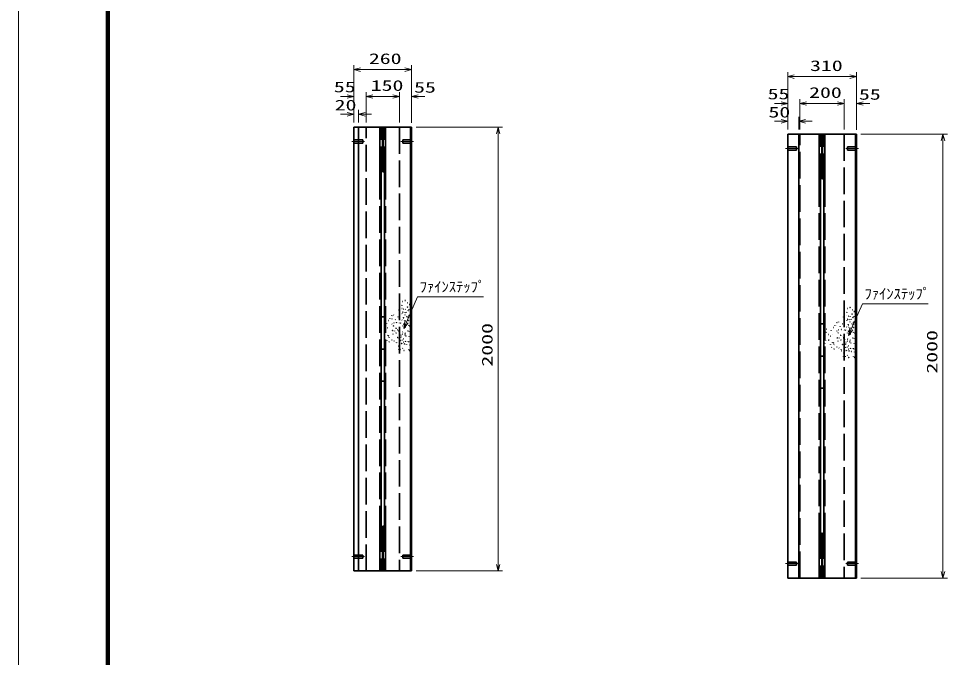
# Model space of a CAD drawing. Units: millimetres on the paper. Extents: x 0 to 841, y 0 to 594.
# Drawn here: x 0 to 209.3, y 285.6 to 429.6 of the extents above; entities that cross this region are included whole.
import ezdxf
from ezdxf.enums import TextEntityAlignment as Align

# ---------------------------------------------------------------- set-up
doc = ezdxf.new("R2010")
doc.units = ezdxf.units.MM
doc.linetypes.add('DASHED', pattern=[7.5, 6, -1.5])
doc.linetypes.add('USER1', pattern=[18.5, 12, -1.5, 3.5, -1.5])
for name, color, linetype, lineweight in [('D-BMK（構造物基準線）', 2, 'USER1', 18), ('D-STR-DIM（寸法）', 7, 'Continuous', 13), ('D-STR-HTXT（旗上げ）', 7, 'Continuous', 13), ('D-STR（構造物）', 1, 'Continuous', 35), ('D-TTL-LINE（区切線）', 7, 'Continuous', 18), ('D-TTL（外枠）', 2, 'Continuous', 140)]:
    doc.layers.add(name, color=color, linetype=linetype, lineweight=lineweight)
doc.styles.add('ＭＳ ゴシック', font='')
doc.styles.get('ＭＳ ゴシック').set_extended_font_data('MS Gothic')

# ---------------------------------------------------------------- blocks, each defined once
blk = doc.blocks.new('_Open30')
at = {"color": 7, "linetype": 'Continuous', "lineweight": 13}
for p, q in [((-1, 0.2679), (0, 0)), ((0, 0), (-1, -0.2679)), ((0, 0), (-1, 0))]:
    blk.add_line(p, q, dxfattribs=at)

msp = doc.modelspace()

# ---------------------------------------------------------------- linework, layer by layer
at = {"layer": 'D-BMK（構造物基準線）'}
for p, q in [((75.114, 401.865), (77.963, 401.865)), ((89.038, 401.865), (86.188, 401.865)), ((172.873, 400.283), (175.722, 400.283)), ((189.297, 400.283), (186.447, 400.283)), ((75.114, 308.365), (77.963, 308.365)), ((89.038, 308.365), (86.188, 308.365)), ((172.873, 306.783), (175.722, 306.783)), ((189.297, 306.783), (186.447, 306.783))]:
    msp.add_line(p, q, dxfattribs=at)
at = {"layer": 'D-STR-DIM（寸法）'}
for p, q in [((75.576, 413.011), (75.576, 419.062)), ((88.576, 413.011), (88.576, 419.062)), ((77.076, 418.062), (87.076, 418.062)), ((173.335, 411.43), (173.335, 417.48)), ((188.835, 411.46), (188.835, 417.48)), ((174.835, 416.48), (187.335, 416.48)), ((75.576, 406.115), (75.576, 413.011)), ((78.326, 406.166), (78.326, 413.011)), ((78.326, 406.115), (78.326, 413.011)), ((85.826, 406.115), (85.826, 413.011)), ((85.826, 406.151), (85.826, 413.011)), ((88.576, 406.085), (88.576, 413.011)), ((74.076, 412.011), (72.576, 412.011)), ((79.826, 412.011), (81.326, 412.011)), ((79.826, 412.011), (84.326, 412.011)), ((84.326, 412.011), (82.826, 412.011)), ((90.076, 412.011), (91.576, 412.011)), ((171.835, 410.43), (170.335, 410.43)), ((173.335, 404.533), (173.335, 411.43)), ((176.085, 404.585), (176.085, 411.43)), ((176.085, 404.585), (176.085, 411.43)), ((177.585, 410.43), (179.085, 410.43)), ((177.585, 410.43), (184.585, 410.43)), ((184.585, 410.43), (183.085, 410.43)), ((186.085, 404.6), (186.085, 411.43)), ((186.085, 404.57), (186.085, 411.43)), ((188.835, 404.503), (188.835, 411.43)), ((190.335, 410.43), (191.835, 410.43)), ((89.576, 405.115), (109.079, 405.115)), ((108.079, 306.615), (108.079, 403.615)), ((189.835, 403.533), (209.339, 403.533)), ((208.339, 305.033), (208.339, 402.033)), ((89.576, 305.115), (109.079, 305.115)), ((189.835, 303.533), (209.339, 303.533))]:
    msp.add_line(p, q, dxfattribs=at)
at = {"layer": 'D-STR-HTXT（旗上げ）'}
for p, q in [((75.576, 406.115), (75.576, 408.998)), ((76.576, 406.115), (76.576, 408.998)), ((74.076, 407.998), (72.576, 407.998)), ((78.076, 407.998), (79.576, 407.998)), ((171.835, 406.416), (170.335, 406.416)), ((173.335, 404.533), (173.335, 407.416)), ((175.835, 404.533), (175.835, 407.416)), ((177.335, 406.416), (178.835, 406.416))]:
    msp.add_line(p, q, dxfattribs=at)
for points in [[(104.748, 366.903), (89.918, 366.903), (87.419, 361.152)], [(205.008, 365.321), (190.178, 365.321), (187.678, 359.57)]]:
    msp.add_lwpolyline(points, dxfattribs=at)
at = {"layer": 'D-STR（構造物）'}
for p, q in [((75.576, 305.115), (75.576, 405.115)), ((75.576, 405.115), (88.576, 405.115)), ((76.576, 305.115), (76.576, 405.115)), ((81.451, 394.766), (81.451, 405.115)), ((81.451, 394.766), (81.451, 405.115)), ((81.951, 405.115), (82.076, 395.141)), ((82.201, 405.115), (82.076, 395.141)), ((82.701, 394.766), (82.701, 405.115)), ((88.326, 405.115), (88.326, 305.115)), ((88.576, 405.115), (88.576, 305.115)), ((173.335, 303.533), (173.335, 403.533)), ((173.335, 403.533), (188.835, 403.533)), ((175.835, 303.533), (175.835, 403.533)), ((180.46, 393.184), (180.46, 403.533)), ((180.46, 393.184), (180.46, 403.533)), ((180.96, 403.533), (181.085, 393.559)), ((181.21, 403.533), (181.085, 393.559)), ((181.71, 393.184), (181.71, 403.533)), ((188.585, 403.533), (188.585, 303.533)), ((188.835, 403.533), (188.835, 303.533)), ((81.701, 394.766), (81.701, 315.463)), ((82.451, 394.766), (82.451, 315.463)), ((180.71, 393.184), (180.71, 313.881)), ((181.46, 393.184), (181.46, 313.881)), ((86.344, 364.992), (86.397, 364.939)), ((86.437, 364.269), (86.372, 364.232)), ((86.397, 364.939), (86.45, 364.992)), ((86.458, 365.846), (86.53, 365.827)), ((87.083, 366.022), (87.141, 366.07)), ((87.141, 366.07), (87.189, 366.012)), ((87.642, 364.583), (87.57, 364.564)), ((87.623, 364.656), (87.642, 364.583)), ((87.659, 365.516), (87.734, 365.516)), ((88.006, 365.131), (88.059, 365.184)), ((88.059, 365.184), (88.112, 365.131)), ((186.717, 364.265), (186.79, 364.245)), ((187.343, 364.44), (187.4, 364.488)), ((187.4, 364.488), (187.448, 364.431)), ((82.701, 362.374), (81.451, 362.374)), ((84.144, 362.601), (84.091, 362.654)), ((84.144, 362.601), (84.197, 362.654)), ((84.56, 362.778), (84.523, 362.843)), ((85.525, 362.398), (85.468, 362.35)), ((85.689, 363.856), (85.683, 363.93)), ((85.978, 363.258), (85.907, 363.283)), ((86.39, 363.142), (86.422, 363.074)), ((86.607, 363.446), (86.546, 363.403)), ((86.607, 363.446), (86.65, 363.385)), ((86.737, 362.204), (86.724, 362.277)), ((86.824, 364.119), (86.75, 364.132)), ((87.041, 363.27), (87.102, 363.313)), ((87.149, 362.842), (87.075, 362.849)), ((87.102, 363.313), (87.145, 363.251)), ((87.163, 364.048), (87.188, 364.119)), ((87.371, 363.373), (87.439, 363.404)), ((87.493, 362.426), (87.445, 362.484)), ((87.604, 362.368), (87.543, 362.325)), ((87.647, 362.307), (87.604, 362.368)), ((87.76, 363.746), (87.773, 363.82)), ((87.773, 363.82), (87.846, 363.807)), ((87.896, 362.316), (87.822, 362.329)), ((87.883, 362.242), (87.896, 362.316)), ((87.887, 362.694), (87.924, 362.759)), ((87.924, 362.759), (87.989, 362.722)), ((87.954, 363.946), (88.016, 363.989)), ((88.016, 363.989), (88.059, 363.927)), ((185.949, 362.274), (185.942, 362.348)), ((186.603, 363.41), (186.656, 363.357)), ((186.696, 362.687), (186.631, 362.65)), ((186.656, 363.357), (186.709, 363.41)), ((187.083, 362.538), (187.009, 362.551)), ((187.422, 362.466), (187.448, 362.537)), ((187.902, 363.001), (187.829, 362.982)), ((187.882, 363.074), (187.902, 363.001)), ((187.918, 363.934), (187.993, 363.934)), ((188.019, 362.164), (188.032, 362.238)), ((188.032, 362.238), (188.106, 362.225)), ((188.214, 362.364), (188.275, 362.407)), ((188.266, 363.549), (188.319, 363.602)), ((188.275, 362.407), (188.318, 362.346)), ((188.319, 363.602), (188.372, 363.549)), ((82.884, 360.896), (82.89, 360.971)), ((83.362, 361.511), (83.437, 361.518)), ((83.672, 362.018), (83.691, 362.091)), ((84.12, 361.894), (84.184, 361.931)), ((84.138, 360.804), (84.17, 360.736)), ((84.413, 360.307), (84.47, 360.355)), ((84.47, 360.355), (84.519, 360.298)), ((84.627, 361.044), (84.553, 361.051)), ((84.936, 361.781), (84.91, 361.71)), ((85.187, 361.066), (85.119, 361.035)), ((85.187, 361.066), (85.155, 361.134)), ((85.71, 362.063), (85.772, 362.02)), ((85.772, 362.02), (85.729, 361.958)), ((85.875, 360.961), (85.826, 361.018)), ((86.127, 360.922), (86.062, 360.884)), ((86.089, 360.987), (86.127, 360.922)), ((86.353, 361.662), (86.428, 361.655)), ((86.567, 360.315), (86.53, 360.25)), ((86.718, 362.033), (86.793, 362.033)), ((86.731, 360.695), (86.803, 360.715)), ((86.803, 360.715), (86.784, 360.787)), ((86.962, 361.511), (86.889, 361.492)), ((87.124, 361.474), (87.185, 361.431)), ((87.185, 361.431), (87.142, 361.37)), ((87.245, 360.148), (87.183, 360.105)), ((87.245, 360.148), (87.288, 360.087)), ((87.805, 361.519), (87.879, 361.532)), ((87.935, 360.464), (87.861, 360.451)), ((87.879, 361.532), (87.892, 361.458)), ((87.948, 360.39), (87.935, 360.464)), ((88.177, 360.293), (88.116, 360.336)), ((88.134, 360.232), (88.177, 360.293)), ((181.71, 360.792), (180.46, 360.792)), ((183.931, 360.436), (183.951, 360.509)), ((184.404, 361.019), (184.351, 361.072)), ((184.379, 360.312), (184.444, 360.349)), ((184.404, 361.019), (184.457, 361.072)), ((184.819, 361.196), (184.782, 361.261)), ((185.195, 360.199), (185.17, 360.128)), ((185.785, 360.816), (185.727, 360.768)), ((185.97, 360.481), (186.031, 360.438)), ((186.031, 360.438), (185.988, 360.376)), ((186.237, 361.676), (186.167, 361.701)), ((186.612, 360.08), (186.687, 360.073)), ((186.65, 361.56), (186.681, 361.492)), ((186.866, 361.864), (186.805, 361.821)), ((186.866, 361.864), (186.909, 361.803)), ((186.977, 360.451), (187.052, 360.451)), ((186.996, 360.622), (186.983, 360.696)), ((187.3, 361.688), (187.362, 361.731)), ((187.409, 361.261), (187.334, 361.267)), ((187.362, 361.731), (187.405, 361.669)), ((187.631, 361.791), (187.699, 361.822)), ((187.753, 360.844), (187.704, 360.902)), ((187.864, 360.787), (187.802, 360.744)), ((187.907, 360.725), (187.864, 360.787)), ((188.155, 360.734), (188.081, 360.747)), ((188.142, 360.66), (188.155, 360.734)), ((188.146, 361.112), (188.184, 361.177)), ((188.184, 361.177), (188.249, 361.14)), ((83.102, 359.86), (83.134, 359.928)), ((83.195, 358.197), (83.175, 358.269)), ((83.379, 358.109), (83.314, 358.072)), ((83.379, 358.109), (83.416, 358.044)), ((84.24, 359.255), (84.24, 359.18)), ((84.315, 359.255), (84.24, 359.255)), ((84.376, 358.485), (84.447, 358.459)), ((84.708, 359.128), (84.688, 359.201)), ((84.988, 359.801), (85.063, 359.801)), ((85.09, 358.736), (85.022, 358.704)), ((85.063, 359.801), (85.063, 359.726)), ((85.122, 358.668), (85.09, 358.736)), ((85.389, 359.469), (85.336, 359.416)), ((85.668, 359.234), (85.61, 359.185)), ((85.668, 359.234), (85.716, 359.176)), ((85.853, 358.898), (85.914, 358.855)), ((85.914, 358.855), (85.871, 358.794)), ((86.248, 358.268), (86.173, 358.268)), ((86.57, 358.491), (86.496, 358.497)), ((86.558, 358.905), (86.615, 358.953)), ((86.615, 358.953), (86.567, 359.011)), ((86.99, 359.958), (86.977, 359.885)), ((87.104, 358.347), (87.032, 358.327)), ((87.124, 358.72), (87.052, 358.74)), ((87.123, 358.274), (87.104, 358.347)), ((87.105, 358.648), (87.124, 358.72)), ((87.29, 357.989), (87.348, 358.037)), ((87.348, 358.037), (87.3, 358.095)), ((87.685, 359.161), (87.747, 359.204)), ((87.747, 359.204), (87.79, 359.142)), ((88.038, 359.152), (88.025, 359.078)), ((182.021, 358.916), (181.964, 358.868)), ((182.069, 358.858), (182.021, 358.916)), ((182.178, 359.605), (182.104, 359.612)), ((182.614, 358.361), (182.539, 358.361)), ((182.993, 357.977), (182.94, 358.03)), ((183.143, 359.315), (183.15, 359.389)), ((183.362, 358.278), (183.393, 358.346)), ((183.622, 359.929), (183.697, 359.936)), ((184.397, 359.222), (184.429, 359.154)), ((184.672, 358.725), (184.73, 358.773)), ((184.73, 358.773), (184.778, 358.716)), ((184.887, 359.463), (184.812, 359.469)), ((185.248, 358.219), (185.323, 358.219)), ((185.323, 358.219), (185.323, 358.144)), ((185.446, 359.485), (185.378, 359.453)), ((185.446, 359.485), (185.415, 359.553)), ((186.134, 359.379), (186.086, 359.436)), ((186.386, 359.34), (186.321, 359.302)), ((186.349, 359.405), (186.386, 359.34)), ((186.827, 358.733), (186.789, 358.668)), ((186.99, 359.114), (187.063, 359.133)), ((187.063, 359.133), (187.043, 359.205)), ((187.221, 359.929), (187.148, 359.91)), ((187.25, 358.377), (187.237, 358.303)), ((187.383, 359.892), (187.445, 359.849)), ((187.445, 359.849), (187.402, 359.788)), ((187.504, 358.566), (187.443, 358.523)), ((187.504, 358.566), (187.547, 358.505)), ((188.064, 359.937), (188.138, 359.95)), ((188.194, 358.882), (188.12, 358.869)), ((188.138, 359.95), (188.151, 359.876)), ((188.207, 358.808), (188.194, 358.882)), ((188.436, 358.711), (188.375, 358.754)), ((188.393, 358.65), (188.436, 358.711)), ((82.96, 357.086), (82.992, 357.018)), ((83.483, 356.662), (83.54, 356.71)), ((83.503, 357.64), (83.556, 357.693)), ((83.54, 356.71), (83.589, 356.652)), ((84.119, 357.148), (84.139, 357.221)), ((84.639, 356.986), (84.646, 356.911)), ((85.165, 356.614), (85.165, 356.539)), ((85.281, 356.321), (85.228, 356.268)), ((85.421, 357.719), (85.353, 357.687)), ((85.453, 357.651), (85.421, 357.719)), ((85.699, 357.617), (85.673, 357.546)), ((86.041, 357.067), (85.969, 357.086)), ((86.022, 356.994), (86.041, 357.067)), ((86.193, 357.819), (86.121, 357.8)), ((86.174, 357.892), (86.193, 357.819)), ((86.264, 356.384), (86.207, 356.335)), ((86.264, 356.384), (86.216, 356.441)), ((86.354, 356.309), (86.354, 356.384)), ((86.462, 357.119), (86.409, 357.172)), ((86.409, 357.066), (86.462, 357.119)), ((86.778, 356.665), (86.71, 356.697)), ((86.718, 357.444), (86.793, 357.444)), ((86.886, 356.308), (86.96, 356.301)), ((86.96, 356.301), (86.954, 356.226)), ((87.231, 356.836), (87.158, 356.856)), ((87.231, 356.836), (87.211, 356.764)), ((87.454, 356.153), (87.396, 356.105)), ((87.406, 356.211), (87.454, 356.153)), ((87.815, 356.834), (87.821, 356.909)), ((88.011, 356.681), (87.963, 356.739)), ((88.044, 357.955), (88.037, 357.88)), ((88.143, 355.996), (88.15, 356.071)), ((181.755, 356.46), (181.736, 356.388)), ((181.791, 357.816), (181.866, 357.816)), ((181.895, 357.099), (181.837, 357.05)), ((182.559, 357.11), (182.624, 357.148)), ((182.624, 357.148), (182.587, 357.213)), ((183, 356.15), (182.974, 356.08)), ((183.454, 356.615), (183.435, 356.687)), ((183.638, 356.527), (183.573, 356.49)), ((183.638, 356.527), (183.676, 356.462)), ((183.762, 356.058), (183.815, 356.111)), ((184.499, 357.673), (184.499, 357.598)), ((184.574, 357.673), (184.499, 357.673)), ((184.635, 356.903), (184.706, 356.877)), ((184.967, 357.546), (184.948, 357.619)), ((185.35, 357.154), (185.282, 357.122)), ((185.382, 357.086), (185.35, 357.154)), ((185.648, 357.887), (185.595, 357.834)), ((185.68, 356.137), (185.612, 356.105)), ((185.712, 356.069), (185.68, 356.137)), ((185.927, 357.652), (185.87, 357.604)), ((185.927, 357.652), (185.976, 357.594)), ((185.958, 356.035), (185.933, 355.964)), ((186.112, 357.316), (186.174, 357.273)), ((186.174, 357.273), (186.131, 357.212)), ((186.453, 356.237), (186.38, 356.218)), ((186.507, 356.686), (186.432, 356.686)), ((186.433, 356.31), (186.453, 356.237)), ((186.83, 356.909), (186.755, 356.915)), ((186.817, 357.323), (186.875, 357.371)), ((186.875, 357.371), (186.826, 357.429)), ((187.363, 356.765), (187.291, 356.745)), ((187.384, 357.138), (187.311, 357.158)), ((187.383, 356.692), (187.363, 356.765)), ((187.364, 357.066), (187.384, 357.138)), ((187.55, 356.407), (187.607, 356.455)), ((187.607, 356.455), (187.559, 356.513)), ((187.945, 357.579), (188.006, 357.622)), ((188.006, 357.622), (188.049, 357.561)), ((188.298, 357.57), (188.285, 357.496)), ((188.303, 356.373), (188.297, 356.298)), ((81.701, 355.115), (82.451, 355.115)), ((85.71, 355.791), (85.635, 355.791)), ((85.695, 355.012), (85.663, 354.944)), ((85.71, 355.866), (85.71, 355.791)), ((86.06, 355.028), (86.007, 355.081)), ((86.007, 354.975), (86.06, 355.028)), ((86.515, 355.288), (86.568, 355.235)), ((86.816, 354.813), (86.884, 354.781)), ((86.884, 354.781), (86.852, 354.713)), ((87.921, 354.95), (87.927, 355.025)), ((88.06, 354.749), (88.117, 354.797)), ((88.117, 354.797), (88.069, 354.855)), ((183.219, 355.504), (183.251, 355.436)), ((183.742, 355.08), (183.8, 355.128)), ((183.8, 355.128), (183.848, 355.07)), ((184.379, 355.566), (184.398, 355.639)), ((184.899, 355.404), (184.905, 355.33)), ((185.424, 355.032), (185.424, 354.957)), ((185.54, 354.74), (185.487, 354.687)), ((185.969, 354.209), (185.894, 354.209)), ((185.969, 354.284), (185.969, 354.209)), ((186.3, 355.485), (186.228, 355.504)), ((186.281, 355.412), (186.3, 355.485)), ((186.524, 354.802), (186.466, 354.754)), ((186.524, 354.802), (186.476, 354.859)), ((186.614, 354.727), (186.614, 354.802)), ((186.721, 355.537), (186.668, 355.59)), ((186.668, 355.484), (186.721, 355.537)), ((187.037, 355.083), (186.969, 355.115)), ((186.978, 355.862), (187.053, 355.862)), ((187.145, 354.726), (187.22, 354.719)), ((187.22, 354.719), (187.213, 354.645)), ((187.49, 355.254), (187.417, 355.274)), ((187.49, 355.254), (187.471, 355.182)), ((187.713, 354.571), (187.656, 354.523)), ((187.665, 354.629), (187.713, 354.571)), ((188.074, 355.252), (188.081, 355.327)), ((188.27, 355.099), (188.222, 355.157)), ((188.403, 354.414), (188.409, 354.489)), ((180.71, 353.533), (181.46, 353.533)), ((185.954, 353.43), (185.922, 353.362)), ((186.319, 353.446), (186.266, 353.499)), ((186.266, 353.393), (186.319, 353.446)), ((186.774, 353.706), (186.827, 353.653)), ((187.076, 353.231), (187.144, 353.199)), ((187.144, 353.199), (187.112, 353.131)), ((188.18, 353.368), (188.187, 353.443)), ((188.319, 353.167), (188.377, 353.215)), ((188.377, 353.215), (188.328, 353.273)), ((81.451, 347.856), (82.701, 347.856)), ((180.46, 346.274), (181.71, 346.274)), ((81.451, 315.463), (81.451, 305.115)), ((81.951, 305.115), (82.076, 315.088)), ((81.951, 305.115), (82.076, 315.088)), ((82.201, 305.115), (82.076, 315.088)), ((82.201, 305.115), (82.076, 315.088)), ((82.701, 315.463), (82.701, 305.115)), ((180.46, 313.881), (180.46, 303.533)), ((180.96, 303.533), (181.085, 313.506)), ((180.96, 303.533), (181.085, 313.506)), ((181.21, 303.533), (181.085, 313.506)), ((181.21, 303.533), (181.085, 313.506)), ((181.71, 313.881), (181.71, 303.533)), ((88.576, 305.115), (75.576, 305.115)), ((188.835, 303.533), (173.335, 303.533))]:
    msp.add_line(p, q, dxfattribs=at)
at = {"layer": 'D-STR（構造物）', "linetype": 'DASHED'}
for p, q in [((78.326, 305.115), (78.326, 405.115)), ((81.701, 394.766), (81.701, 405.115)), ((82.451, 394.766), (82.451, 405.115)), ((85.826, 405.115), (85.826, 305.115)), ((75.576, 402.215), (77.576, 402.215)), ((77.576, 401.515), (77.576, 402.215)), ((86.576, 401.515), (86.576, 402.215)), ((88.576, 402.215), (86.576, 402.215)), ((176.085, 303.533), (176.085, 403.533)), ((180.71, 393.184), (180.71, 403.533)), ((181.46, 393.184), (181.46, 403.533)), ((186.085, 403.533), (186.085, 303.533)), ((75.576, 401.515), (77.576, 401.515)), ((88.576, 401.515), (86.576, 401.515)), ((173.335, 400.633), (175.335, 400.633)), ((173.335, 399.933), (175.335, 399.933)), ((175.335, 399.933), (175.335, 400.633)), ((186.835, 399.933), (186.835, 400.633)), ((188.835, 400.633), (186.835, 400.633)), ((188.835, 399.933), (186.835, 399.933)), ((81.451, 394.766), (81.451, 315.463)), ((82.701, 394.766), (82.701, 315.463)), ((180.46, 393.184), (180.46, 313.881)), ((181.71, 393.184), (181.71, 313.881)), ((81.701, 315.463), (81.701, 305.115)), ((82.451, 315.463), (82.451, 305.115)), ((180.71, 313.881), (180.71, 303.533)), ((181.46, 313.881), (181.46, 303.533)), ((75.576, 308.715), (77.576, 308.715)), ((75.576, 308.015), (77.576, 308.015)), ((77.576, 308.715), (77.576, 308.015)), ((88.576, 308.715), (86.576, 308.715)), ((86.576, 308.715), (86.576, 308.015)), ((88.576, 308.015), (86.576, 308.015)), ((173.335, 307.133), (175.335, 307.133)), ((173.335, 306.433), (175.335, 306.433)), ((175.335, 307.133), (175.335, 306.433)), ((188.835, 307.133), (186.835, 307.133)), ((186.835, 307.133), (186.835, 306.433)), ((188.835, 306.433), (186.835, 306.433))]:
    msp.add_line(p, q, dxfattribs=at)
for centre, start, end in [((82.076, 394.766), 0, 180), ((181.085, 393.184), 0, 180), ((82.076, 315.463), 180, 0), ((181.085, 313.881), 180, 0)]:
    msp.add_arc(centre, 0.625, start, end, dxfattribs=at)
at = {"layer": 'D-STR（構造物）'}
for centre, start, end in [((82.076, 394.766), 0, 180), ((181.085, 393.184), 0, 180), ((82.076, 315.463), 180, 0), ((181.085, 313.881), 180, 0)]:
    msp.add_arc(centre, 0.375, start, end, dxfattribs=at)
at = {"layer": 'D-TTL-LINE（区切線）'}
msp.add_line((0, 594), (0, 0), dxfattribs=at)
at = {"layer": 'D-TTL（外枠）'}
msp.add_line((20.1, 573.9), (20.1, 20.1), dxfattribs=at)

# ---------------------------------------------------------------- block references
at = {"layer": 'D-STR-DIM（寸法）', "xscale": 1.5, "yscale": 1.5}
for p, rotation in [((75.576, 418.062), 180), ((173.335, 416.48), 180), ((78.326, 412.011), 180), ((78.326, 412.011), 180), ((88.576, 412.011), 180), ((176.085, 410.43), 180), ((176.085, 410.43), 180), ((188.835, 410.43), 180), ((108.079, 405.115), 90), ((208.339, 403.533), 90), ((108.079, 305.115), 270), ((208.339, 303.533), 270)]:
    msp.add_blockref('_Open30', p, dxfattribs=dict(at, rotation=rotation))
for p in [(88.576, 418.062), (188.835, 416.48), (75.576, 412.011), (85.826, 412.011), (85.826, 412.011), (173.335, 410.43), (186.085, 410.43), (186.085, 410.43)]:
    msp.add_blockref('_Open30', p, dxfattribs=at)
at = {"layer": 'D-STR-HTXT（旗上げ）', "xscale": 1.5, "yscale": 1.5}
for p in [(75.576, 407.998), (173.335, 406.416)]:
    msp.add_blockref('_Open30', p, dxfattribs=at)
for p, rotation in [((76.576, 407.998), 180), ((175.835, 406.416), 180), ((86.821, 359.776), 246.50838), ((187.08, 358.194), 246.50838)]:
    msp.add_blockref('_Open30', p, dxfattribs=dict(at, rotation=rotation))

# ---------------------------------------------------------------- texts
at = {"layer": 'D-STR-DIM（寸法）', "style": 'ＭＳ ゴシック', "width": 1.5}
for s, p in [('260', (78.951, 418.599)), ('310', (178.377, 417.017)), ('55', (71.056, 412.23)), ('150', (79.367, 412.549)), ('55', (89.14, 412.135)), ('55', (168.816, 410.648)), ('200', (178.168, 410.967)), ('55', (189.4, 410.553))]:
    msp.add_text(s, height=2.405, dxfattribs=at).set_placement(p, align=Align.BOTTOM_LEFT)
for p in [(107.542, 351.156), (207.801, 349.575)]:
    msp.add_text('2000', height=2.405, rotation=90, dxfattribs=at).set_placement(p, align=Align.BOTTOM_LEFT)
at = {"layer": 'D-STR-HTXT（旗上げ）', "style": 'ＭＳ ゴシック', "width": 1.5}
for s, p in [('20', (71.243, 408.132)), ('50', (169.003, 406.55))]:
    msp.add_text(s, height=2.405, dxfattribs=at).set_placement(p, align=Align.BOTTOM_LEFT)
at = {"layer": 'D-STR-HTXT（旗上げ）', "style": 'ＭＳ ゴシック'}
for p in [(90.398, 367.228), (190.657, 365.646)]:
    msp.add_text('ﾌｧｲﾝｽﾃｯﾌﾟ', height=2.405, dxfattribs=at).set_placement(p, align=Align.BOTTOM_LEFT)

doc.saveas('drawing.dxf')
